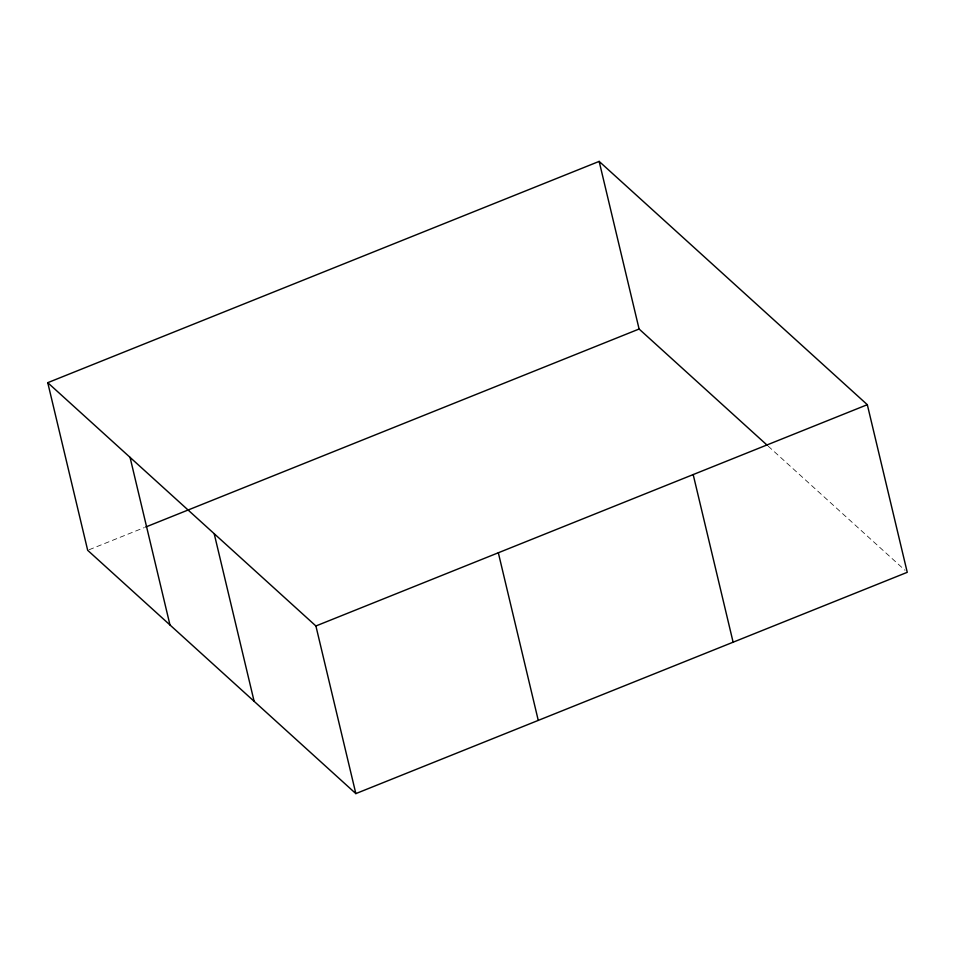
<?xml version="1.0" encoding="UTF-8"?>
<svg xmlns="http://www.w3.org/2000/svg" width="955" height="955" viewBox="0 0 955 955"><rect width="100%" height="100%" fill="white"/><g stroke="black" fill="none" stroke-linecap="round" stroke-linejoin="round"><path stroke-width="0.72" stroke-dasharray="4.78 3.58" d="M89.066 549.758L144.348 527.566M768.202 446.164L905.042 570.314"/><path stroke-width="1.43" d="M47.75 382.68L599.155 161.395L867.319 404.693L907.25 572.32L355.845 793.605L87.681 550.307L47.75 382.68L315.902 625.979L355.845 793.605M145.733 527.017L639.098 329.021L767.104 445.161M315.902 625.979L867.319 404.693M693.187 474.575L733.118 642.202M599.155 161.395L639.098 329.021M498.331 552.766L538.262 720.392M214.195 533.69L254.126 701.316M130.047 457.35L169.978 624.976"/></g></svg>
